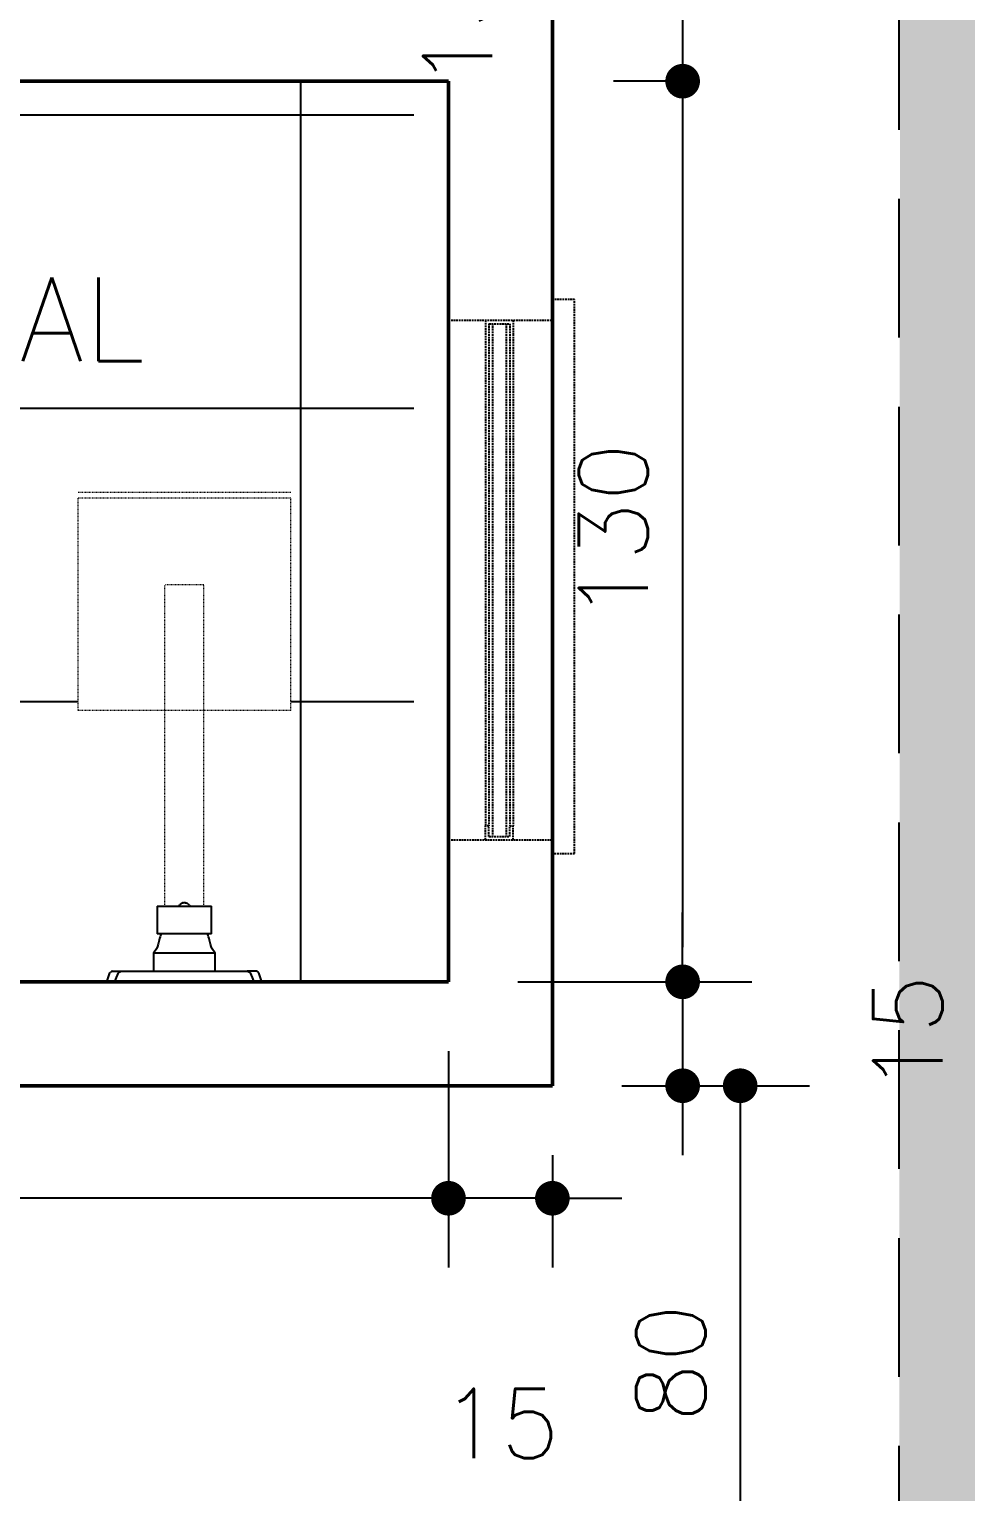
# Model space of a CAD drawing. Header units: inches. Extents: x 580771 to 691655, y 7719261 to 7829530.
# Drawn here: x 688952.6 to 689087.7, y 7727264.6 to 7727475.7 of the extents above; entities that cross this region are included whole.
import ezdxf

# ---------------------------------------------------------------- set-up
doc = ezdxf.new("R2010")
doc.units = ezdxf.units.IN
doc.header["$MEASUREMENT"] = 0
doc.header["$PDMODE"] = 2
doc.linetypes.add('DASHED2', pattern=[0.375, 0.25, -0.125])
doc.linetypes.add('HIDDEN', pattern=[0.375, 0.25, -0.125])
for name, color, linetype in [('Hachuria - Moveis', 1, 'Continuous'), ('Layer1', 1, 'Continuous'), ('Layer3', 3, 'Continuous'), ('NIVEL', 2, 'Continuous'), ('Piso', 55, 'Continuous'), ('Projeção Janela - Viga', 1, 'HIDDEN')]:
    doc.layers.add(name, color=color, linetype=linetype)
doc.layers.add('Parede Baixa', color=5, linetype='Continuous', lineweight=50)
doc.layers.add('Projeção Janela', color=15, linetype='HIDDEN', lineweight=9)
doc.styles.add('R80E50', font='romans.shx', dxfattribs={"height": 10})
doc.dimstyles.new('ARQ50', dxfattribs={"dimscale": 50, "dimtxt": 10, "dimasz": 0.1, "dimexe": 0.2, "dimexo": 0.2, "dimgap": 0.1, "dimtad": 1, "dimdec": 0, "dimzin": 12, "dimdsep": 46, "dimtxsty": 'R80E50', "dimblk1": 'DOT', "dimblk2": 'DOT', "dimsah": 1, "dimcen": 0.4, "dimclrd": 15, "dimclre": 15, "dimclrt": 3, "dimadec": 0, "dimazin": 0, "dimtfac": 1, "dimtdec": 0, "dimtmove": 2, "dimatfit": 3, "dimldrblk": 'DOT', "dimfxl": 0.2, "dimtolj": 1, "dimtzin": 12, "dimarcsym": 0})

# ---------------------------------------------------------------- blocks, each defined once
blk = doc.blocks.new('_DOT')
at = {"color": 0, "linetype": 'ByBlock'}
blk.add_line((-0.5, 0), (-1, 0), dxfattribs=at)
at = {"color": 0, "linetype": 'ByBlock', "const_width": 0.5}
blk.add_lwpolyline([(-0.25, 0, 1), (0.25, 0, 1)], format="xyb", close=True, dxfattribs=at)
blk = doc.blocks.new('*D147')
at = {"layer": 'Defpoints', "color": 0, "transparency": 16777216}
for p in [(689028.08, 7727483.17), (689046.88, 7727468.17), (689057.21, 7727468.17)]:
    blk.add_point(p, dxfattribs=at)
at = {"layer": 'NIVEL', "color": 15, "lineweight": -2, "transparency": 16777216}
for p, q in [((689046.88, 7727488.17), (689046.88, 7727493.17)), ((689038.08, 7727483.17), (689056.88, 7727483.17)), ((689046.88, 7727483.17), (689046.88, 7727468.17)), ((689047.21, 7727468.17), (689036.88, 7727468.17)), ((689046.88, 7727463.17), (689046.88, 7727458.17))]:
    blk.add_line(p, q, dxfattribs=at)
at = {"layer": 'NIVEL', "color": 15, "lineweight": -2, "transparency": 16777216, "xscale": 5, "yscale": 5, "zscale": 5}
for p, rotation in [((689046.88, 7727483.17), 270), ((689046.88, 7727468.17), 90)]:
    blk.add_blockref('_DOT', p, dxfattribs=dict(at, rotation=rotation))
at = {"layer": 'NIVEL', "color": 3, "transparency": 16777216, "insert": (689014.38, 7727475.67), "char_height": 10, "attachment_point": 5, "rotation": 90, "style": 'R80E50'}
blk.add_mtext('\\A1;15', dxfattribs=at)
blk = doc.blocks.new('*D148')
at = {"layer": 'Defpoints', "color": 0, "transparency": 16777216}
for p in [(689057.21, 7727468.17), (689013.08, 7727338.17), (689046.88, 7727338.17)]:
    blk.add_point(p, dxfattribs=at)
at = {"layer": 'NIVEL', "color": 15, "lineweight": -2, "transparency": 16777216}
for p, q in [((689047.21, 7727468.17), (689036.88, 7727468.17)), ((689046.88, 7727463.17), (689046.88, 7727343.17)), ((689023.08, 7727338.17), (689056.88, 7727338.17))]:
    blk.add_line(p, q, dxfattribs=at)
at = {"layer": 'NIVEL', "color": 15, "lineweight": -2, "transparency": 16777216, "xscale": 5, "yscale": 5, "zscale": 5}
for p, rotation in [((689046.88, 7727468.17), 90), ((689046.88, 7727338.17), 270)]:
    blk.add_blockref('_DOT', p, dxfattribs=dict(at, rotation=rotation))
at = {"layer": 'NIVEL', "color": 3, "transparency": 16777216, "insert": (689036.88, 7727403.17), "char_height": 10, "attachment_point": 5, "rotation": 90, "style": 'R80E50'}
blk.add_mtext('\\A1;130', dxfattribs=at)
blk = doc.blocks.new('*D149')
at = {"layer": 'Defpoints', "color": 0, "transparency": 16777216}
for p in [(689013.08, 7727338.17), (689028.08, 7727323.17), (689046.88, 7727323.17)]:
    blk.add_point(p, dxfattribs=at)
at = {"layer": 'NIVEL', "color": 15, "lineweight": -2, "transparency": 16777216}
for p, q in [((689046.88, 7727343.17), (689046.88, 7727348.17)), ((689023.08, 7727338.17), (689056.88, 7727338.17)), ((689046.88, 7727338.17), (689046.88, 7727323.17)), ((689038.08, 7727323.17), (689056.88, 7727323.17)), ((689046.88, 7727318.17), (689046.88, 7727313.17))]:
    blk.add_line(p, q, dxfattribs=at)
at = {"layer": 'NIVEL', "color": 15, "lineweight": -2, "transparency": 16777216, "xscale": 5, "yscale": 5, "zscale": 5}
for p, rotation in [((689046.88, 7727338.17), 270), ((689046.88, 7727323.17), 90)]:
    blk.add_blockref('_DOT', p, dxfattribs=dict(at, rotation=rotation))
at = {"layer": 'NIVEL', "color": 3, "transparency": 16777216, "insert": (689079.38, 7727330.67), "char_height": 10, "attachment_point": 5, "rotation": 90, "style": 'R80E50'}
blk.add_mtext('\\A1;15', dxfattribs=at)
blk = doc.blocks.new('*D150')
at = {"layer": 'Defpoints', "color": 0, "transparency": 16777216}
for p in [(689013.08, 7727338.17), (689028.08, 7727323.17), (689013.08, 7727306.93)]:
    blk.add_point(p, dxfattribs=at)
at = {"layer": 'NIVEL', "color": 15, "lineweight": -2, "transparency": 16777216}
for p, q in [((689013.08, 7727328.17), (689013.08, 7727296.93)), ((689028.08, 7727313.17), (689028.08, 7727296.93)), ((689008.08, 7727306.93), (689003.08, 7727306.93)), ((689028.08, 7727306.93), (689013.08, 7727306.93)), ((689033.08, 7727306.93), (689038.08, 7727306.93))]:
    blk.add_line(p, q, dxfattribs=at)
at = {"layer": 'NIVEL', "color": 15, "lineweight": -2, "transparency": 16777216, "xscale": 5, "yscale": 5, "zscale": 5}
blk.add_blockref('_DOT', (689013.08, 7727306.93), dxfattribs=at)
at = {"layer": 'NIVEL', "color": 15, "lineweight": -2, "transparency": 16777216, "xscale": 5, "yscale": 5, "zscale": 5, "rotation": 180}
blk.add_blockref('_DOT', (689028.08, 7727306.93), dxfattribs=at)
at = {"layer": 'NIVEL', "color": 3, "transparency": 16777216, "insert": (689020.58, 7727274.43), "char_height": 10, "attachment_point": 5, "style": 'R80E50'}
blk.add_mtext('\\A1;15', dxfattribs=at)
blk = doc.blocks.new('*D151')
at = {"layer": 'Defpoints', "color": 0, "transparency": 16777216}
for p in [(688798.08, 7727338.17), (689013.08, 7727338.17), (688798.08, 7727306.93)]:
    blk.add_point(p, dxfattribs=at)
at = {"layer": 'NIVEL', "color": 15, "lineweight": -2, "transparency": 16777216}
for p, q in [((688798.08, 7727328.17), (688798.08, 7727296.93)), ((689013.08, 7727328.17), (689013.08, 7727296.93)), ((689008.08, 7727306.93), (688803.08, 7727306.93))]:
    blk.add_line(p, q, dxfattribs=at)
at = {"layer": 'NIVEL', "color": 15, "lineweight": -2, "transparency": 16777216, "xscale": 5, "yscale": 5, "zscale": 5, "rotation": 180}
blk.add_blockref('_DOT', (688798.08, 7727306.93), dxfattribs=at)
at = {"layer": 'NIVEL', "color": 15, "lineweight": -2, "transparency": 16777216, "xscale": 5, "yscale": 5, "zscale": 5}
blk.add_blockref('_DOT', (689013.08, 7727306.93), dxfattribs=at)
at = {"layer": 'NIVEL', "color": 3, "transparency": 16777216, "insert": (688905.58, 7727316.93), "char_height": 10, "attachment_point": 5, "style": 'R80E50'}
blk.add_mtext('\\A1;215', dxfattribs=at)
blk = doc.blocks.new('*D190')
at = {"layer": 'Defpoints', "color": 0, "transparency": 16777216}
for p in [(689028.08, 7727323.17), (689055.19, 7727243.17), (689078.08, 7727243.17)]:
    blk.add_point(p, dxfattribs=at)
at = {"layer": 'NIVEL', "color": 15, "lineweight": -2, "transparency": 16777216}
for p, q in [((689038.08, 7727323.17), (689065.19, 7727323.17)), ((689055.19, 7727318.17), (689055.19, 7727248.17)), ((689068.08, 7727243.17), (689045.19, 7727243.17))]:
    blk.add_line(p, q, dxfattribs=at)
at = {"layer": 'NIVEL', "color": 15, "lineweight": -2, "transparency": 16777216, "xscale": 5, "yscale": 5, "zscale": 5}
for p, rotation in [((689055.19, 7727323.17), 90), ((689055.19, 7727243.17), 270)]:
    blk.add_blockref('_DOT', p, dxfattribs=dict(at, rotation=rotation))
at = {"layer": 'NIVEL', "color": 3, "transparency": 16777216, "insert": (689045.19, 7727283.17), "char_height": 10, "attachment_point": 5, "rotation": 90, "style": 'R80E50'}
blk.add_mtext('\\A1;80', dxfattribs=at)

msp = doc.modelspace()

# ---------------------------------------------------------------- hatches: boundary and pattern name
h = msp.add_hatch()
h.set_pattern_fill('GRASS2', color=74, scale=15, angle=-90, pattern_type=2)
h.set_pattern_definition([(270, (682496.8, 7812265.348), (15, -15), [2.25, -0.45, 0.6, -0.45, 2.25, -9]), (270, (682497.25, 7812266.098), (15, -15), [1.5, -1.125, 2.25, -1.125, 1.5, -7.5]), (270, (682503.25, 7812260.848), (15, -15), [1.875, -0.75, 1.875, -10.5]), (270, (682506.25, 7812268.348), (15, -15), [0.75, -1.5, 0.75, -12]), (360, (682506.25, 7812266.848), (15, 15), [1.35, -13.65]), (360, (682497.25, 7812262.348), (15, 15), [1.5, -13.5]), (360, (682503.25, 7812258.598), (15, 15), [1.5, -13.5]), (315, (682497.1, 7812260.398), (15, -1e-14), [1.5, -19.7132034]), (45, (682497.1, 7812264.298), (1e-14, 15), [1.5, -19.7132034]), (333.434949, (682497.175, 7812260.848), (15, -8e-10), [1.5, -32.0410197]), (345.9637565, (682497.2502, 7812261.5983), (15, -5e-10), [1.5, -60.3465844]), (345.9637565, (682503.2502, 7812257.8483), (15, -5e-10), [1.2, -60.6465844]), (345.9637565, (682506.2502, 7812266.5483), (15, -5e-10), [1.05, -60.7965844]), (14.0362435, (682497.2502, 7812263.0983), (15, 5e-10), [1.5, -60.3465844]), (14.0362435, (682503.2502, 7812259.3483), (15, 5e-10), [1.2, -60.6465844]), (14.0362435, (682506.2502, 7812267.1483), (15, 5e-10), [1.05, -60.7965844]), (26.565051, (682497.175, 7812263.848), (15, 6e-09), [1.5, -32.041002])])
h.paths.add_polyline_path([(689331.796, 7728038.352), (689333.568, 7728032.486)])
h.paths.add_polyline_path([(689176.578, 7728115.671), (689078.569, 7728113.767), (689078.078, 7727145.671), (689175.578, 7727145.671)])
at = {"layer": 'Piso'}
h = msp.add_hatch(dxfattribs=at)
h.set_pattern_fill('ANSI37', color=256, scale=13.333333, angle=-135)
h.set_pattern_definition([(270, (678620.07, 7879905.616), (42.333333, -4e-14), []), (360, (678620.07, 7879905.616), (4e-14, 42.333333), [])])
h.paths.add_polyline_path([(688914.251, 7727417.962), (688924.616, 7727402.902), (688923.106, 7727347.399), (688902.263, 7727347.399), (688902.263, 7727344.835), (688904.506, 7727344.835), (688904.506, 7727342.317), (688905.959, 7727342.363), (688906.543, 7727341.863), (688906.504, 7727339.201), (688906.336, 7727338.717), (688903.223, 7727338.887), (688903.223, 7727338.171), (688928.078, 7727338.171), (688928.078, 7727468.171), (688798.078, 7727468.171), (688798.078, 7727465.671), (688800.078, 7727465.671), (688800.078, 7727455.671), (688870.578, 7727455.671), (688870.578, 7727459.171), (688868.429, 7727459.048), (688867.657, 7727459.996), (688868.1, 7727462.285), (688868.146, 7727462.239), (688869.224, 7727463.317), (688869.286, 7727463.343), (688870.406, 7727464.429), (688873.547, 7727464.285), (688875.737, 7727462.209), (688875.78, 7727459.911), (688875.011, 7727459.008), (688873.078, 7727459.171), (688873.078, 7727455.671), (688877.078, 7727455.671, -0.4921555), (688800.437, 7727393.668), (688800.437, 7727383.668), (688828.167, 7727383.668), (688849.494, 7727359.595), (688849.494, 7727338.171), (688859.129, 7727338.771), (688859.129, 7727343.844), (688859.16, 7727343.844), (688861.211, 7727343.912), (688862.593, 7727345.137), (688879.587, 7727344.895), (688880.245, 7727344.902), (688881.348, 7727344.405), (688881.832, 7727343.256), (688881.648, 7727342.838), (688880.944, 7727342.759), (688880.517, 7727343), (688880.526, 7727343.375), (688879.564, 7727343.871), (688864.249, 7727343.844), (688864.249, 7727338.771), (688864.249, 7727338.171), (688893.068, 7727338.887), (688892.865, 7727339.192), (688892.894, 7727341.896), (688893.513, 7727342.47), (688894.796, 7727342.307), (688894.803, 7727344.942), (688897.143, 7727344.835), (688897.143, 7727347.399), (688876.3, 7727347.399), (688875.403, 7727404.161), (688886.685, 7727417.962)])
h.paths.add_polyline_path([(688877.078, 7727452.671), (688873.078, 7727452.671), (688873.078, 7727449.171), (688874.578, 7727449.171), (688875.155, 7727449.271), (688875.843, 7727448.549), (688875.578, 7727446.171), (688874.006, 7727444.131), (688870.324, 7727444.055), (688867.96, 7727446.064), (688867.626, 7727448.832), (688868.727, 7727449.646), (688870.578, 7727449.171), (688870.578, 7727452.671), (688798.078, 7727452.671), (688798.078, 7727455.671), (688795.078, 7727455.671), (688795.078, 7727454.671), (688794.607, 7727393.668), (688800.437, 7727393.668, 0.4772645)])
h.paths.add_polyline_path([(688990.325, 7727408.779), (688990.325, 7727377.317), (688977.753, 7727377.317), (688977.753, 7727349.091), (688978.88, 7727349.091), (688978.88, 7727345.081), (688979.389, 7727342.343), (688979.389, 7727339.712), (688985.463, 7727339.869), (688985.654, 7727339.515), (688986.153, 7727338.171), (689008.078, 7727338.171), (689008.078, 7727468.171), (688938.078, 7727468.171), (688938.078, 7727338.171), (688963.753, 7727338.171), (688964.18, 7727339.819), (688970.518, 7727339.712), (688970.518, 7727342.343), (688971.026, 7727345.081), (688971.026, 7727349.091), (688972.153, 7727349.091), (688972.153, 7727377.317), (688959.582, 7727377.317), (688959.582, 7727408.779)])

# ---------------------------------------------------------------- linework, layer by layer
at = {"layer": 'Hachuria - Moveis'}
for p, q in [((688971.026, 7727349.091), (688971.026, 7727345.081)), ((688971.026, 7727349.091), (688974.143, 7727349.091)), ((688974.143, 7727349.091), (688974.151, 7727349.11)), ((688974.143, 7727349.091), (688975.764, 7727349.091)), ((688974.225, 7727349.231), (688974.151, 7727349.11)), ((688974.225, 7727349.231), (688974.317, 7727349.338)), ((688974.424, 7727349.43), (688974.317, 7727349.338)), ((688974.424, 7727349.43), (688974.545, 7727349.504)), ((688974.545, 7727349.504), (688974.675, 7727349.558)), ((688974.813, 7727349.591), (688974.675, 7727349.558)), ((688974.813, 7727349.591), (688974.953, 7727349.602)), ((688975.094, 7727349.591), (688974.953, 7727349.602)), ((688975.094, 7727349.591), (688975.232, 7727349.558)), ((688975.232, 7727349.558), (688975.362, 7727349.504)), ((688975.483, 7727349.43), (688975.362, 7727349.504)), ((688975.483, 7727349.43), (688975.59, 7727349.338)), ((688975.682, 7727349.231), (688975.59, 7727349.338)), ((688975.682, 7727349.231), (688975.756, 7727349.11)), ((688975.756, 7727349.11), (688975.764, 7727349.091)), ((688975.764, 7727349.091), (688978.88, 7727349.091)), ((688978.88, 7727345.081), (688978.88, 7727349.091)), ((688971.612, 7727345.081), (688971.026, 7727345.081)), ((688971.522, 7727344.866), (688971.444, 7727344.648)), ((688971.612, 7727345.081), (688971.522, 7727344.866)), ((688978.295, 7727345.081), (688971.612, 7727345.081)), ((688978.88, 7727345.081), (688978.295, 7727345.081)), ((688978.384, 7727344.866), (688978.295, 7727345.081)), ((688978.463, 7727344.648), (688978.384, 7727344.866)), ((688970.925, 7727342.947), (688970.739, 7727342.637)), ((688971.076, 7727343.273), (688970.925, 7727342.947)), ((688971.194, 7727343.616), (688971.076, 7727343.273)), ((688971.275, 7727343.974), (688971.194, 7727343.616)), ((688971.32, 7727344.202), (688971.275, 7727343.974)), ((688971.377, 7727344.427), (688971.32, 7727344.202)), ((688971.444, 7727344.648), (688971.377, 7727344.427)), ((688978.53, 7727344.427), (688978.463, 7727344.648)), ((688978.586, 7727344.202), (688978.53, 7727344.427)), ((688978.632, 7727343.974), (688978.586, 7727344.202)), ((688978.713, 7727343.616), (688978.632, 7727343.974)), ((688978.83, 7727343.274), (688978.713, 7727343.616)), ((688978.981, 7727342.947), (688978.83, 7727343.274)), ((688979.168, 7727342.637), (688978.981, 7727342.947)), ((688970.739, 7727342.637), (688970.518, 7727342.343)), ((688970.518, 7727342.343), (688970.518, 7727339.712)), ((688970.518, 7727342.343), (688979.389, 7727342.343)), ((688979.389, 7727342.343), (688979.168, 7727342.637)), ((688979.389, 7727339.712), (688979.389, 7727342.343)), ((688963.753, 7727338.171), (688964.218, 7727339.446)), ((688964.218, 7727339.446), (688964.253, 7727339.515)), ((688964.253, 7727339.515), (688964.305, 7727339.579)), ((688964.599, 7727339.712), (688965.901, 7727339.712)), ((688964.933, 7727338.171), (688965.171, 7727338.777)), ((688965.171, 7727338.777), (688965.456, 7727339.446)), ((688965.456, 7727339.446), (688965.633, 7727339.634)), ((688965.633, 7727339.634), (688965.72, 7727339.676)), ((688965.72, 7727339.676), (688965.811, 7727339.703)), ((688965.811, 7727339.703), (688965.901, 7727339.712)), ((688965.901, 7727339.712), (688970.518, 7727339.712)), ((688970.518, 7727339.712), (688979.389, 7727339.712)), ((688979.389, 7727339.712), (688984.006, 7727339.712)), ((688984.006, 7727339.712), (688984.095, 7727339.703)), ((688985.308, 7727339.712), (688984.006, 7727339.712)), ((688984.095, 7727339.703), (688984.187, 7727339.676)), ((688984.187, 7727339.676), (688984.274, 7727339.634)), ((688984.274, 7727339.634), (688984.451, 7727339.446)), ((688984.451, 7727339.446), (688984.736, 7727338.777)), ((688984.736, 7727338.777), (688984.974, 7727338.171)), ((688985.385, 7727339.703), (688985.308, 7727339.712)), ((688985.463, 7727339.676), (688985.385, 7727339.703)), ((688985.537, 7727339.634), (688985.463, 7727339.676)), ((688985.602, 7727339.579), (688985.537, 7727339.634)), ((688985.654, 7727339.515), (688985.602, 7727339.579)), ((688985.689, 7727339.446), (688985.654, 7727339.515)), ((688986.153, 7727338.171), (688985.689, 7727339.446)), ((688986.153, 7727338.171), (688963.753, 7727338.171))]:
    msp.add_line(p, q, dxfattribs=at)
msp.add_arc((688964.574, 7727339.375), 0.337, 85.71037, 142.92513, dxfattribs=at)
at = {"layer": 'Layer1', "linetype": 'DASHED2', "ltscale": 80}
msp.add_line((689078.078, 7727841.171), (689078.078, 7727243.171), dxfattribs=at)
at = {"layer": 'Parede Baixa'}
for p, q in [((689028.078, 7727758.171), (689028.078, 7727323.171)), ((688798.078, 7727468.171), (689013.078, 7727468.171)), ((689013.078, 7727468.171), (689013.078, 7727338.171)), ((688798.078, 7727338.171), (689013.078, 7727338.171)), ((686668.078, 7727323.171), (689028.078, 7727323.171))]:
    msp.add_line(p, q, dxfattribs=at)
at = {"layer": 'Projeção Janela', "linetype": 'HIDDEN', "ltscale": 0.2}
for p, q in [((688990.325, 7727408.779), (688959.582, 7727408.779)), ((688959.582, 7727407.999), (688959.582, 7727377.317)), ((688990.325, 7727407.999), (688959.582, 7727407.999)), ((688990.325, 7727377.317), (688990.325, 7727407.999)), ((688977.753, 7727395.458), (688972.153, 7727395.458)), ((688972.153, 7727349.091), (688972.153, 7727395.458)), ((688977.753, 7727349.091), (688977.753, 7727395.458)), ((688990.325, 7727377.317), (688959.582, 7727377.317))]:
    msp.add_line(p, q, dxfattribs=at)
at = {"layer": 'Projeção Janela - Viga'}
for p, q in [((689031.29, 7727436.671), (689028.078, 7727436.671)), ((689031.29, 7727356.671), (689031.29, 7727436.671)), ((689013.078, 7727433.671), (689027.972, 7727433.671)), ((689018.423, 7727433.671), (689018.423, 7727360.671)), ((689022.423, 7727433.671), (689022.423, 7727431.671)), ((689018.923, 7727433.171), (689018.923, 7727360.671)), ((689018.923, 7727433.171), (689021.923, 7727433.171)), ((689019.423, 7727433.171), (689019.423, 7727359.171)), ((689021.423, 7727433.171), (689021.423, 7727359.171)), ((689021.923, 7727433.171), (689021.923, 7727431.671)), ((689021.923, 7727431.671), (689021.923, 7727360.671)), ((689022.423, 7727431.671), (689022.423, 7727360.671)), ((689018.423, 7727358.671), (689018.423, 7727360.671)), ((689018.923, 7727360.671), (689018.423, 7727360.671)), ((689018.923, 7727359.171), (689018.923, 7727360.671)), ((689021.923, 7727359.171), (689021.923, 7727360.671)), ((689021.923, 7727360.671), (689022.423, 7727360.671)), ((689022.423, 7727358.671), (689022.423, 7727360.671)), ((689013.484, 7727358.671), (689028.378, 7727358.671)), ((689018.923, 7727359.171), (689021.923, 7727359.171)), ((689028.389, 7727356.671), (689031.29, 7727356.671))]:
    msp.add_line(p, q, dxfattribs=at)

# ---------------------------------------------------------------- texts
at = {"layer": 'Layer3', "style": 'R80E50'}
msp.add_text('BANHO SOCIAL', height=12.1, dxfattribs=at).set_placement((688851.574, 7727427.748))

# ---------------------------------------------------------------- dimensions: what is measured, and where the dimension line sits
at = {"layer": 'NIVEL'}
for base, p1, p2, picture, middle in [((689046.877, 7727468.171), (689028.078, 7727483.171), (689057.207, 7727468.171), '*D147', (689014.377, 7727475.671)), ((689046.877, 7727338.171), (689057.207, 7727468.171), (689013.078, 7727338.171), '*D148', (689036.877, 7727403.171)), ((689046.877, 7727323.171), (689013.078, 7727338.171), (689028.078, 7727323.171), '*D149', (689079.377, 7727330.671)), ((689055.188, 7727243.171), (689028.078, 7727323.171), (689078.078, 7727243.171), '*D190', (689045.188, 7727283.171))]:
    dim = msp.add_linear_dim(base=base, p1=p1, p2=p2, angle=90, dimstyle='ARQ50', dxfattribs=at)
    dim.commit()
    dim.dimension.update_dxf_attribs({"geometry": picture, "text_midpoint": middle})
for base, p1, p2, picture, middle in [((688798.078, 7727306.928), (689013.078, 7727338.171), (688798.078, 7727338.171), '*D151', (688905.578, 7727316.928)), ((689013.078, 7727306.928), (689028.078, 7727323.171), (689013.078, 7727338.171), '*D150', (689020.578, 7727274.428))]:
    dim = msp.add_linear_dim(base=base, p1=p1, p2=p2, dimstyle='ARQ50', dxfattribs=at)
    dim.commit()
    dim.dimension.update_dxf_attribs({"geometry": picture, "text_midpoint": middle})

doc.saveas('drawing.dxf')
